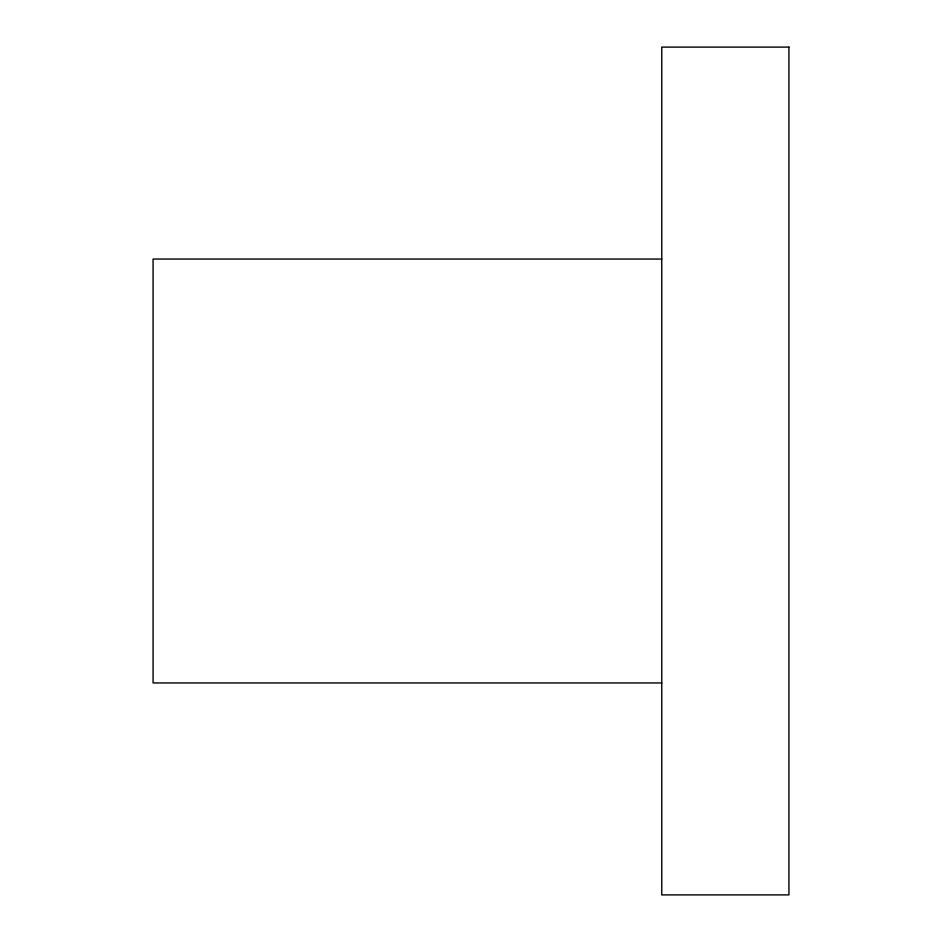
<?xml version="1.0" encoding="UTF-8"?>
<svg xmlns="http://www.w3.org/2000/svg" width="942" height="942" viewBox="0 0 942 942"><rect width="100%" height="100%" fill="white"/><g stroke="black" fill="none" stroke-linecap="round" stroke-linejoin="round"><path stroke-width="1.41" d="M661.755 259.05L153.075 259.05L153.075 682.95L661.755 682.95M788.925 47.1L661.755 47.1L661.755 894.9L788.925 894.9L788.925 47.1"/></g></svg>
